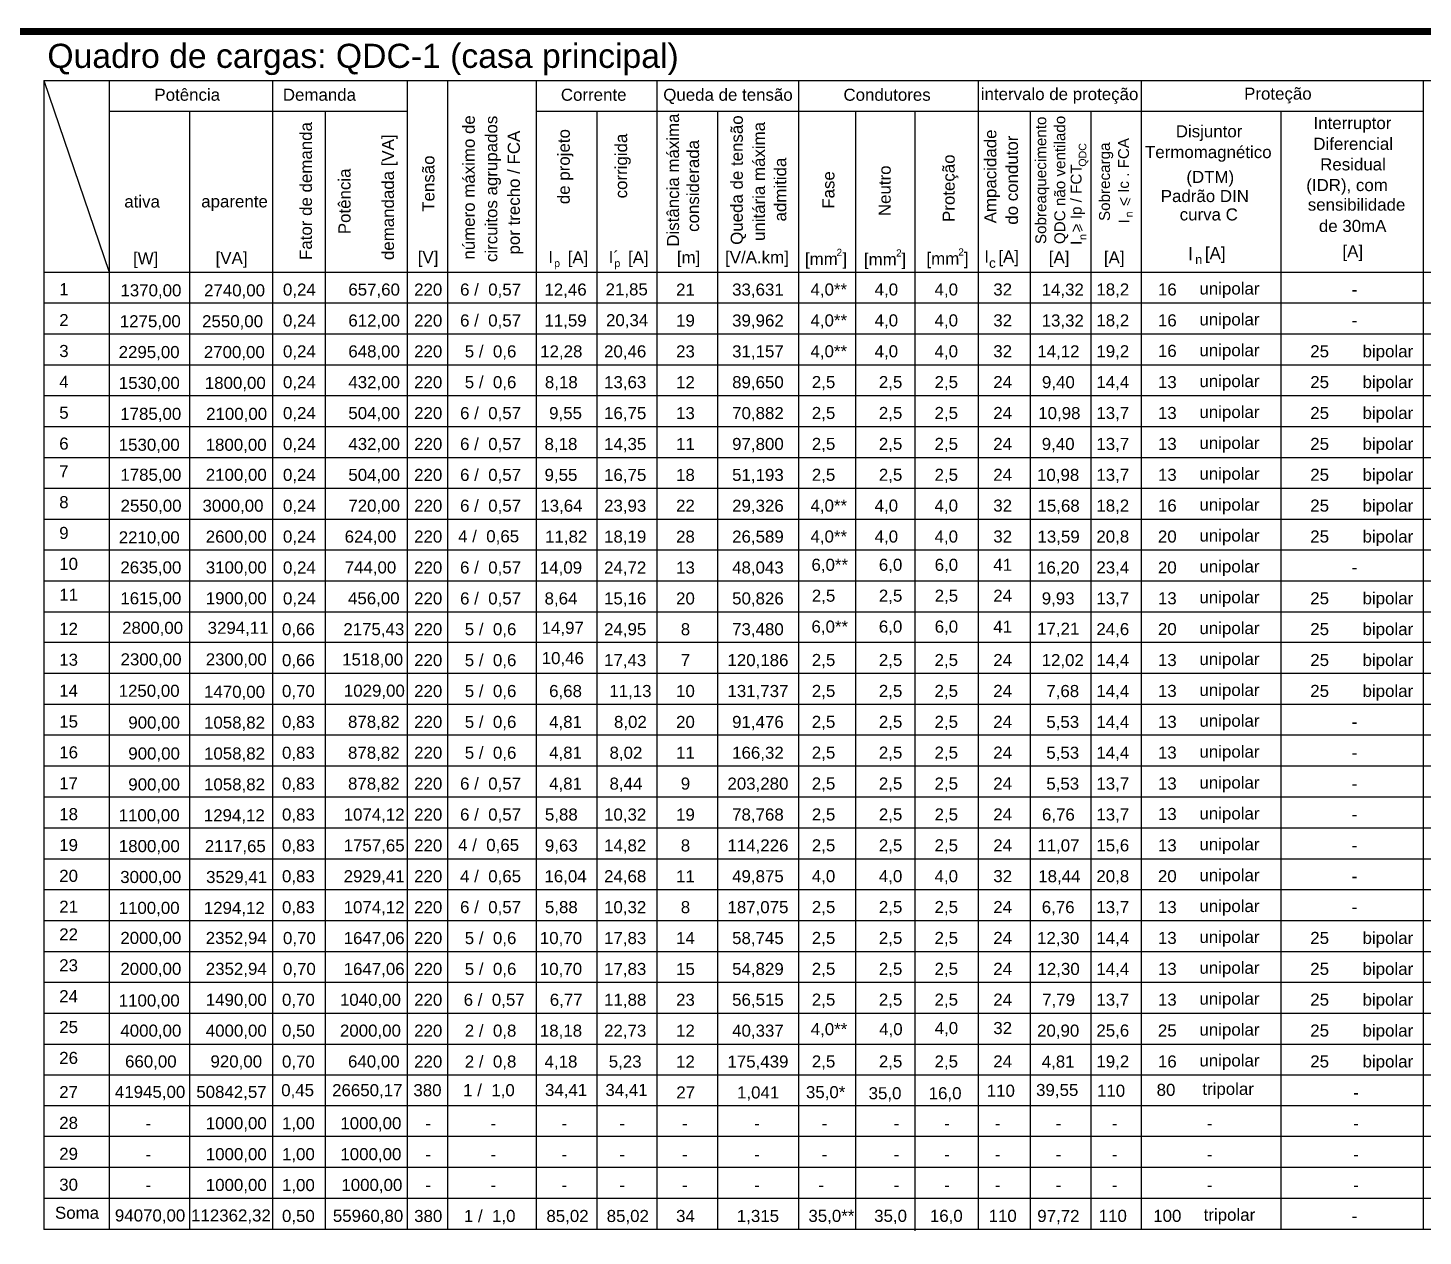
# Model space of a CAD drawing. Header units: millimetres. Extents: x 6597 to 20911, y -10306 to -132.
# Drawn here: x 10732 to 12014, y -7835 to -6725 of the extents above; entities that cross this region are included whole.
import ezdxf
from ezdxf.enums import TextEntityAlignment as Align

# ---------------------------------------------------------------- set-up
doc = ezdxf.new("R2010")
doc.units = ezdxf.units.MM
doc.header["$LTSCALE"] = 25
doc.header["$MEASUREMENT"] = 0
doc.layers.add('CIRCUITOS', color=7, linetype='Continuous')
doc.layers.add('DI-Título do diagrama', color=3, linetype='Continuous', lineweight=0)
doc.layers.add('TEXTO', color=7, linetype='Continuous', lineweight=30)
doc.styles.add('ETECARIAL', font='arial.ttf')

msp = doc.modelspace()

# ---------------------------------------------------------------- linework, layer by layer
at = {"layer": 'CIRCUITOS'}
for p, q in [((10746.6, -6773.2), (10746.6, -7828.8)), ((10746.6, -6773.2), (10806.6, -6949.1)), ((10746.6, -6773.2), (10806.6, -6773.2)), ((10806.6, -6773.2), (10806.6, -6773.2)), ((10806.6, -6773.2), (12586.2, -6773.2)), ((10806.6, -6773.2), (10806.6, -7176.1)), ((10806.6, -6773.2), (10806.6, -6949.1)), ((10806.6, -6773.2), (10806.6, -7261.3)), ((10806.6, -6773.2), (10806.6, -7828.8)), ((10956.9, -6773.2), (10956.9, -7828.8)), ((11080.6, -6773.2), (11080.6, -7828.8)), ((11117.7, -6773.2), (11117.7, -7828.8)), ((11199.2, -6773.2), (11199.2, -7828.8)), ((11310.1, -6773.2), (11310.1, -7828.8)), ((11440.1, -6773.2), (11440.1, -7828.8)), ((11605.3, -6773.2), (11605.3, -7828.8)), ((11755.2, -6773.2), (11755.2, -7828.8)), ((12014.2, -6773.2), (12014.2, -7828.8)), ((10806.6, -6801.2), (10956.9, -6801.2)), ((10880.6, -6801.2), (10880.6, -7828.8)), ((10956.9, -6801.2), (11080.6, -6801.2)), ((11005.2, -6801.2), (11005.2, -7828.8)), ((11199.2, -6801.2), (11440.1, -6801.2)), ((11254.7, -6801.2), (11254.7, -7828.8)), ((11365.6, -6801.2), (11365.6, -7828.8)), ((11440.1, -6801.2), (12014.2, -6801.2)), ((11492.7, -6801.2), (11492.7, -7828.8)), ((11547.1, -6801.2), (11547.1, -7830.1)), ((11653.1, -6802.3), (11653.1, -7828.8)), ((11708.9, -6802.3), (11708.9, -7828.8)), ((11883.5, -6801.2), (11883.5, -7828.8)), ((10806.6, -6911.1), (10806.6, -6911.1)), ((10746.6, -6949.1), (10806.6, -6949.1)), ((10806.6, -6949.1), (12163.1, -6949.1)), ((10746.6, -6977.5), (10806.6, -6977.5)), ((10806.6, -6977.5), (12586.2, -6977.5)), ((10746.6, -7005.9), (10806.6, -7005.9)), ((10806.6, -7005.9), (12586.2, -7005.9)), ((10746.6, -7034.3), (10806.6, -7034.3)), ((10806.6, -7034.3), (12586.2, -7034.3)), ((10746.6, -7062.6), (10806.6, -7062.6)), ((10746.6, -7062.6), (10806.6, -7062.6)), ((10806.6, -7062.6), (12586.2, -7062.6)), ((10806.6, -7062.6), (12586.2, -7062.6)), ((10746.6, -7091), (10806.6, -7091)), ((10806.6, -7091), (12586.2, -7091)), ((10746.6, -7119.4), (10806.6, -7119.4)), ((10746.6, -7119.4), (10806.6, -7119.4)), ((10806.6, -7119.4), (12586.2, -7119.4)), ((10806.6, -7119.4), (12586.2, -7119.4)), ((10746.6, -7147.8), (10806.6, -7147.8)), ((10806.6, -7147.8), (12586.2, -7147.8)), ((10746.6, -7176.1), (10806.6, -7176.1)), ((10746.6, -7176.1), (10806.6, -7176.1)), ((10806.6, -7176.1), (12586.2, -7176.1)), ((10806.6, -7176.1), (12586.2, -7176.1)), ((10746.6, -7204.5), (10806.6, -7204.5)), ((10806.6, -7204.5), (12586.2, -7204.5)), ((10746.6, -7232.9), (10806.6, -7232.9)), ((10806.6, -7232.9), (12586.2, -7232.9)), ((10746.6, -7261.3), (10806.6, -7261.3)), ((10806.6, -7261.3), (12586.2, -7261.3)), ((10806.6, -7289.6), (10746.6, -7289.6)), ((12586.2, -7289.6), (10806.6, -7289.6)), ((10806.6, -7318), (10746.6, -7318)), ((12586.2, -7318), (10806.6, -7318)), ((10806.6, -7346.4), (10746.6, -7346.4)), ((12586.2, -7346.4), (10806.6, -7346.4)), ((10806.6, -7374.8), (10746.6, -7374.8)), ((12586.2, -7374.8), (10806.6, -7374.8)), ((10806.6, -7403.1), (10746.6, -7403.1)), ((12586.2, -7403.1), (10806.6, -7403.1)), ((10806.6, -7431.5), (10746.6, -7431.5)), ((12586.2, -7431.5), (10806.6, -7431.5)), ((10746.6, -7459.9), (10806.6, -7459.9)), ((10806.6, -7459.9), (12586.2, -7459.9)), ((10746.6, -7488.3), (10806.6, -7488.3)), ((10746.6, -7488.3), (10806.6, -7488.3)), ((10806.6, -7488.3), (12586.2, -7488.3)), ((10806.6, -7488.3), (12586.2, -7488.3)), ((10746.6, -7516.6), (10806.6, -7516.6)), ((10806.6, -7516.6), (12586.2, -7516.6)), ((10746.6, -7545), (10806.6, -7545)), ((10746.6, -7545), (10806.6, -7545)), ((10806.6, -7545), (12586.2, -7545)), ((10806.6, -7545), (12586.2, -7545)), ((10746.6, -7573.4), (10806.6, -7573.4)), ((10806.6, -7573.4), (12586.2, -7573.4)), ((10746.6, -7601.8), (10806.6, -7601.8)), ((10746.6, -7601.8), (10806.6, -7601.8)), ((10806.6, -7601.8), (12586.2, -7601.8)), ((10806.6, -7601.8), (12586.2, -7601.8)), ((10746.6, -7630.1), (10806.6, -7630.1)), ((10806.6, -7630.1), (12586.2, -7630.1)), ((10746.6, -7658.5), (10806.6, -7658.5)), ((10806.6, -7658.5), (12586.2, -7658.5)), ((10746.6, -7686.9), (10806.6, -7686.9)), ((10806.6, -7686.9), (12586.2, -7686.9)), ((10806.6, -7715.3), (10746.6, -7715.3)), ((12586.2, -7715.3), (10806.6, -7715.3)), ((10806.6, -7743.6), (10746.6, -7743.6)), ((12586.2, -7743.6), (10806.6, -7743.6)), ((10806.6, -7772), (10746.6, -7772)), ((12586.2, -7772), (10806.6, -7772)), ((10806.6, -7800.4), (10746.6, -7800.4)), ((12586.2, -7800.4), (10806.6, -7800.4)), ((12586.2, -7828.8), (10746.6, -7828.8))]:
    msp.add_line(p, q, dxfattribs=at)
at = {"layer": 'CIRCUITOS', "const_width": 0.88}
for points in [[(11742.4, -6887.7), (11745, -6881.5)], [(11698.4, -6905.3), (11701, -6911.4)]]:
    msp.add_lwpolyline(points, dxfattribs=at)
at = {"layer": 'TEXTO'}
msp.add_lwpolyline([(9561.1, -8688.4, 6.6, 6.6, 0), (12609.7, -8688.4, 6.6, 6.6, 0), (12609.7, -6728.1, 6.6, 6.6, 0), (10692.5, -6728.1, 6.6, 6.6, 0), (10692.5, -7151.2, 6.6, 6.6, 0), (9561.1, -7151.2, 3, 3, 0), (9561.1, -8688.4, 3, 3, 0)], format="xyseb", dxfattribs=at)

# ---------------------------------------------------------------- texts
at = {"layer": 'CIRCUITOS', "style": 'ETECARIAL'}
for s, height, p in [('Potência', 11.1, (10848.3, -6791.7)), ('Demanda', 11.1, (10966.3, -6791.7)), ('Corrente', 11.1, (11221.8, -6791.7)), ('Queda de tensão', 11.1, (11315.9, -6791.7)), ('intervalo de proteção', 11.1, (11607.7, -6791.1)), ('Proteção', 11.1, (11849.7, -6790.7)), ('ativa', 11.1, (10820.6, -6889.8)), ('aparente', 11.1, (10891.3, -6889.7)), ('[W]', 11.1, (10828.6, -6942)), ('[VA]', 11.1, (10904.5, -6941.7)), ('[V]', 11.1, (11090.3, -6941)), ('I', 11.1, (11210.3, -6940.9)), ('[A]', 11.1, (11228.1, -6941.2)), ('I´', 11.1, (11265.7, -6940.9)), ('[A]', 11.1, (11283.5, -6941.2)), ('[m]', 11.1, (11328.4, -6941.2)), ('[V/A.km]', 11.1, (11372.7, -6941)), (' I  [A]', 11.1, (11606.6, -6940.4)), ('[A]', 11.1, (11670.2, -6941.2)), ('[A]', 11.1, (11720.8, -6941.2)), ('p', 6.99, (11215.6, -6944.5)), ('p', 6.99, (11271, -6944.5)), ('c', 8.88, (11615.3, -6945.2)), ('1', 11.1, (10760.8, -6970.4)), ('2', 11.1, (10760.8, -6998.8)), ('3', 11.1, (10760.8, -7027.2)), ('4', 11.1, (10760.8, -7055.5)), ('5', 11.1, (10760.8, -7083.9)), ('6', 11.1, (10760.8, -7112.3)), ('7', 11.1, (10760.8, -7137.7)), ('8', 11.1, (10760.8, -7166.1)), ('9', 11.1, (10760.8, -7194.4)), ('10', 11.1, (10760.8, -7222.8)), ('11', 11.1, (10760.8, -7251.2)), ('12', 11.1, (10760.8, -7282.5)), ('13', 11.1, (10760.8, -7310.9)), ('14', 11.1, (10760.8, -7339.3)), ('15', 11.1, (10760.8, -7367.7)), ('16', 11.1, (10760.8, -7396)), ('17', 11.1, (10760.8, -7424.4)), ('18', 11.1, (10760.8, -7452.8)), ('19', 11.1, (10760.8, -7481.2)), ('20', 11.1, (10760.8, -7509.5)), ('21', 11.1, (10760.8, -7537.9)), ('22', 11.1, (10760.8, -7563.3)), ('23', 11.1, (10760.8, -7591.7)), ('24', 11.1, (10760.8, -7620.1)), ('25', 11.1, (10760.8, -7648.5)), ('26', 11.1, (10760.8, -7676.8)), ('27', 11.1, (10760.8, -7708.2)), ('28', 11.1, (10760.8, -7736.5)), ('29', 11.1, (10760.8, -7764.9)), ('30', 11.1, (10760.8, -7793.3)), ('Soma', 11.1, (10756.9, -7819.1))]:
    msp.add_text(s, height=height, dxfattribs=at).set_placement(p)
at = {"layer": 'CIRCUITOS', "color": 1, "style": 'ETECARIAL'}
for s, height, p in [('Condutores', 11.1, (11481.5, -6791.7)), ('[mm ]', 11.1, (11446.1, -6942.6)), ('2', 6.66, (11475.1, -6934.4)), ('[mm ]', 11.1, (11500.3, -6943)), ('2', 6.66, (11529.8, -6934.9)), ('[mm ]', 11.1, (11557.8, -6942.2)), ('2', 6.66, (11587, -6934))]:
    msp.add_text(s, height=height, dxfattribs=at).set_placement(p)
at = {"layer": 'CIRCUITOS', "style": 'ETECARIAL'}
for s, height, p in [('número máximo de', 11.1, (11142.7, -6937.7)), ('circuitos agrupados', 11.1, (11163.4, -6939.9)), ('Distância máxima', 11.1, (11330.4, -6925.8)), ('Queda de tensão', 11.1, (11389, -6924.1)), ('Sobreaquecimento', 9.99, (11667.8, -6923.4)), ('QDC não ventilado', 9.99, (11685.3, -6923.4)), ('Fator de demanda', 11.1, (10993, -6938)), (' por trecho / FCA', 11.1, (11184.1, -6937.3)), ('de projeto', 11.1, (11230, -6886.7)), ('unitária máxima', 11.1, (11409.3, -6920.6)), ('Ampacidade', 11.1, (11622, -6904.3)), ('demandada [VA]', 11.1, (11068.4, -6938.1)), ('corrigida', 11.1, (11282.7, -6881.4)), ('considerada', 11.1, (11348.8, -6912.2)), ('do condutor', 11.1, (11641.8, -6905.6)), ('QDC', 6.99, (11704.7, -6852.3)), ('Sobrecarga', 9.99, (11726.4, -6902.2)), ('   < Ic . FCA', 9.99, (11743.9, -6900)), ('Tensão', 11.1, (11105.6, -6893.7)), ('admitida', 11.1, (11428.9, -6902.6)), ('Potência', 11.1, (11028.5, -6914.3)), (' I  > Ip / FCT', 9.99, (11700.3, -6928.1)), ('n', 6.99, (11747.3, -6898.9)), ('I', 9.99, (11744.3, -6904.4)), ('n', 6.99, (11704.7, -6919.6))]:
    msp.add_text(s, height=height, rotation=90, dxfattribs=at).set_placement(p)
at = {"layer": 'CIRCUITOS', "color": 5, "style": 'ETECARIAL'}
for s, p in [('Interruptor', (11913.5, -6817.7)), ('Diferencial', (11913.3, -6836.8)), ('Residual', (11919.6, -6855.7)), ('(IDR), com', (11906.8, -6874.7)), ('sensibilidade ', (11908.2, -6892.7)), ('[A]', (11940.1, -6935.6))]:
    msp.add_text(s, height=11.1, dxfattribs=at).set_placement(p)
at = {"layer": 'CIRCUITOS', "color": 3, "style": 'ETECARIAL'}
for s, height, p in [('Disjuntor', 11.1, (11786.9, -6825.3)), ('Termomagnético', 11.1, (11758.6, -6844.4)), ('(DTM)', 11.1, (11796.6, -6867.2)), ('Padrão DIN', 11.1, (11773.1, -6884.8)), ('curva C', 11.1, (11790.5, -6901.7)), ('I', 12, (11798.1, -6938.2)), ('n', 8.39, (11804.7, -6941.8)), ('[A]', 11.1, (11813.7, -6937.3))]:
    msp.add_text(s, height=height, dxfattribs=at).set_placement(p)
at = {"layer": 'CIRCUITOS', "color": 1, "style": 'ETECARIAL'}
for s, p in [('Proteção', (11583.7, -6903.1)), ('Fase', (11473.2, -6890.9)), ('Neutro', (11524.9, -6897.7))]:
    msp.add_text(s, height=11.1, rotation=90, dxfattribs=at).set_placement(p)
at = {"layer": 'CIRCUITOS', "style": 'ETECARIAL'}
msp.add_text('1370,00', height=11.1, dxfattribs=at).set_placement((10873.1, -6965.9), align=Align.MIDDLE_RIGHT)
for s, p in [('2740,00', (10921.9, -6965.9)), ('0,24', (10981.5, -6965.2)), ('657,60', (11050.2, -6965.2)), ('220', (11099.9, -6965.2)), ('6 /  0,57', (11157.2, -6965.2)), ('12,46', (11226.1, -6965.2)), ('21,85', (11282.3, -6965)), ('21', (11336.3, -6965.2)), ('33,631', (11402.9, -6965.2)), ('32', (11627.8, -6965.1)), ('14,32', (11683, -6965.2)), ('18,2', (11729, -6965.1)), ('6 /  0,57', (11157.2, -6993.6)), ('20,34', (11282.7, -6993.3)), ('1275,00', (10844.5, -6994.3)), ('2550,00', (10920.1, -6994.3)), ('0,24', (10981.5, -6993.6)), ('612,00', (11050.2, -6993.6)), ('220', (11099.9, -6993.6)), ('11,59', (11226.1, -6993.6)), ('19', (11336.3, -6993.6)), ('39,962', (11402.9, -6993.6)), ('32', (11627.8, -6993.5)), ('13,32', (11683, -6993.6)), ('18,2', (11729, -6993.5)), ('2295,00', (10843.4, -7022.6)), ('2700,00', (10921.7, -7022.6)), ('0,24', (10981.5, -7022)), ('648,00', (11050.2, -7022)), ('220', (11099.9, -7022)), ('5 /  0,6', (11157.2, -7022)), ('12,28', (11222.2, -7022)), ('20,46', (11280.9, -7022)), ('23', (11336.3, -7022)), ('31,157', (11402.9, -7022)), ('32', (11627.8, -7021.9)), ('14,12', (11679, -7022)), ('19,2', (11729, -7021.9)), ('1530,00', (10843.6, -7051)), ('1800,00', (10922.6, -7051)), ('0,24', (10981.5, -7050.3)), ('432,00', (11050.2, -7050.3)), ('220', (11099.9, -7050.3)), ('5 /  0,6', (11157.2, -7050.3)), ('8,18', (11222.2, -7050.3)), ('13,63', (11280.9, -7050.3)), ('12', (11336.3, -7050.3)), ('89,650', (11402.9, -7050.3)), ('24', (11627.8, -7050.2)), ('9,40', (11679, -7050.3)), ('14,4', (11729, -7050.2)), ('1785,00', (10844.9, -7079.4)), ('2100,00', (10923.8, -7079.4)), ('0,24', (10981.5, -7078.7)), ('504,00', (11050.2, -7078.7)), ('220', (11099.9, -7078.7)), ('6 /  0,57', (11157.2, -7078.7)), ('9,55', (11226.1, -7078.7)), ('16,75', (11280.9, -7078.7)), ('13', (11336.3, -7078.7)), ('70,882', (11402.9, -7078.7)), ('24', (11627.8, -7078.6)), ('10,98', (11679.9, -7078.7)), ('13,7', (11729, -7078.6)), ('1530,00', (10843.5, -7107.8)), ('1800,00', (10923.4, -7107.8)), ('0,24', (10981.5, -7107.1)), ('432,00', (11050.2, -7107.1)), ('220', (11099.9, -7107.1)), ('6 /  0,57', (11157.2, -7107.1)), ('8,18', (11221.9, -7107.1)), ('14,35', (11280.9, -7107.1)), ('11', (11336.3, -7107.1)), ('97,800', (11402.9, -7107.1)), ('24', (11627.8, -7107)), ('9,40', (11678.8, -7107.1)), ('13,7', (11729, -7107)), ('1785,00', (10845, -7135.4)), ('2100,00', (10923.5, -7135.4)), ('0,24', (10981.5, -7135.5)), ('504,00', (11050.2, -7135.5)), ('220', (11099.9, -7135.5)), ('6 /  0,57', (11157.2, -7135.5)), ('9,55', (11221.9, -7135.5)), ('16,75', (11280.9, -7135.5)), ('18', (11336.3, -7135.5)), ('51,193', (11402.9, -7135.5)), ('24', (11627.8, -7135.4)), ('10,98', (11678.8, -7135.5)), ('13,7', (11729, -7135.4)), ('2550,00', (10845.2, -7163.8)), ('3000,00', (10920.5, -7163.8)), ('0,24', (10981.5, -7163.8)), ('720,00', (11050.2, -7163.8)), ('220', (11099.9, -7163.8)), ('6 /  0,57', (11157.2, -7163.8)), ('13,64', (11222.3, -7163.8)), ('23,93', (11280.9, -7163.8)), ('22', (11336.3, -7163.8)), ('29,326', (11402.9, -7163.8)), ('32', (11627.8, -7163.7)), ('15,68', (11679.2, -7163.8)), ('18,2', (11729, -7163.7)), ('2210,00', (10843.5, -7192.9)), ('2600,00', (10923.5, -7192.2)), ('0,24', (10981.5, -7192.2)), ('624,00', (11046.8, -7192.2)), ('220', (11099.9, -7192.2)), ('4 /  0,65', (11155.4, -7191.9)), ('11,82', (11226.7, -7192.2)), ('18,19', (11280.9, -7192.2)), ('28', (11336.3, -7192.2)), ('26,589', (11402.9, -7192.2)), ('32', (11627.8, -7192.1)), ('13,59', (11679.2, -7192.2)), ('20,8', (11729, -7192.1)), ('2635,00', (10845, -7220.5)), ('3100,00', (10923.5, -7220.5)), ('0,24', (10981.5, -7220.6)), ('744,00', (11046.8, -7220.5)), ('220', (11099.9, -7220.6)), ('6 /  0,57', (11157.2, -7220.6)), ('14,09', (11221.9, -7220.6)), ('24,72', (11280.9, -7220.6)), ('13', (11336.3, -7220.6)), ('48,043', (11402.9, -7220.6)), ('41', (11627.8, -7218.1)), ('16,20', (11678.8, -7220.6)), ('23,4', (11729, -7220.5)), ('1615,00', (10845, -7248.9)), ('1900,00', (10923.5, -7248.9)), ('0,24', (10981.5, -7249)), ('456,00', (11049.9, -7248.9)), ('220', (11099.9, -7249)), ('6 /  0,57', (11157.2, -7249)), ('8,64', (11221.9, -7249)), ('15,16', (11280.9, -7249)), ('20', (11336.3, -7249)), ('50,826', (11402.9, -7249)), ('24', (11627.8, -7246.5)), ('9,93', (11678.8, -7249)), ('13,7', (11729, -7248.9)), ('41', (11627.8, -7274.9)), ('2800,00', (10846.6, -7276)), ('3294,11', (10925.2, -7276)), ('0,66', (10980.6, -7277.3)), ('2175,43', (11049.9, -7277.3)), ('220', (11099.9, -7277.3)), ('5 /  0,6', (11157.2, -7277.3)), ('14,97', (11223.5, -7276)), ('24,95', (11280.9, -7277.3)), ('8', (11336.3, -7277.3)), ('73,480', (11402.9, -7277.3)), ('24,6', (11729, -7277.2)), ('2300,00', (10845.2, -7305)), ('2300,00', (10923.5, -7305)), ('0,66', (10980.6, -7305.7)), ('1518,00', (11048.8, -7305.1)), ('220', (11099.9, -7305.7)), ('5 /  0,6', (11157.2, -7305.7)), ('17,43', (11280.9, -7305.7)), ('7', (11336.3, -7305.7)), ('120,186', (11402.9, -7305.7)), ('24', (11627.8, -7305.6)), ('12,02', (11683, -7305.7)), ('14,4', (11729, -7305.6)), ('1250,00', (10843.4, -7333.9)), ('1470,00', (10921.9, -7334.8)), ('0,70', (10980.6, -7334.1)), ('1029,00', (11050.4, -7333.8)), ('220', (11099.9, -7334.1)), ('5 /  0,6', (11157.2, -7334.1)), ('6,68', (11226.1, -7334.1)), ('11,13', (11285.7, -7334.1)), ('10', (11336.3, -7334.1)), ('131,737', (11402.9, -7334.1)), ('24', (11627.8, -7334)), ('7,68', (11683, -7334.1)), ('14,4', (11729, -7334)), ('900,00', (10848, -7363.1)), ('1058,82', (10921.9, -7363.1)), ('0,83', (10980.6, -7362.5)), ('878,82', (11049.9, -7362.4)), ('220', (11099.9, -7362.5)), ('5 /  0,6', (11157.2, -7362.5)), ('4,81', (11226.1, -7362.5)), ('8,02', (11285.7, -7362.5)), ('20', (11336.3, -7362.5)), ('91,476', (11402.9, -7362.5)), ('24', (11627.8, -7362.4)), ('5,53', (11683, -7362.5)), ('14,4', (11729, -7362.4)), ('0,83', (10980.6, -7390.8)), ('878,82', (11049.9, -7390.8)), ('220', (11099.9, -7390.8)), ('5 /  0,6', (11157.2, -7390.8)), ('4,81', (11226.1, -7390.8)), ('8,02', (11281.6, -7390.8)), ('166,32', (11402.9, -7390.8)), ('24', (11627.8, -7390.7)), ('5,53', (11683, -7390.8)), ('900,00', (10848, -7391.5)), ('1058,82', (10921.9, -7391.5)), ('11', (11336.3, -7390.8)), ('14,4', (11729, -7390.7)), ('900,00', (10848, -7419.9)), ('1058,82', (10921.9, -7419.9)), ('0,83', (10980.6, -7419.2)), ('878,82', (11049.9, -7419.2)), ('220', (11099.9, -7419.2)), ('6 /  0,57', (11157.2, -7419.2)), ('4,81', (11226.1, -7419.2)), ('8,44', (11281.6, -7419.2)), ('9', (11336.3, -7419.2)), ('203,280', (11402.9, -7419.2)), ('24', (11627.8, -7419.1)), ('5,53', (11683, -7419.2)), ('13,7', (11729, -7419.1)), ('1100,00', (10843.4, -7448.3)), ('1294,12', (10921.7, -7448.3)), ('0,83', (10980.6, -7447.6)), ('1074,12', (11050.2, -7447.6)), ('220', (11099.9, -7447.6)), ('6 /  0,57', (11157.2, -7447.6)), ('5,88', (11222.2, -7447.6)), ('10,32', (11280.9, -7447.6)), ('19', (11336.3, -7447.6)), ('78,768', (11402.9, -7447.6)), ('24', (11627.8, -7447.5)), ('6,76', (11679, -7447.6)), ('13,7', (11729, -7447.5)), ('1800,00', (10843.6, -7476.6)), ('2117,65', (10922.6, -7476.6)), ('0,83', (10980.6, -7476)), ('1757,65', (11050.2, -7476)), ('220', (11099.9, -7476)), ('4 /  0,65', (11155.4, -7475.6)), ('9,63', (11222.2, -7476)), ('14,82', (11280.9, -7476)), ('8', (11336.3, -7476)), ('114,226', (11402.9, -7476)), ('24', (11627.8, -7475.9)), ('11,07', (11679, -7476)), ('15,6', (11729, -7475.9)), ('3000,00', (10844.9, -7505)), ('3529,41', (10923.8, -7505)), ('0,83', (10980.6, -7504.3)), ('2929,41', (11050.2, -7504.3)), ('220', (11099.9, -7504.3)), ('4 /  0,65', (11157.2, -7504.3)), ('16,04', (11226.1, -7504.3)), ('24,68', (11280.9, -7504.3)), ('11', (11336.3, -7504.3)), ('49,875', (11402.9, -7504.3)), ('32', (11627.8, -7504.2)), ('18,44', (11679.9, -7504.3)), ('20,8', (11729, -7504.2)), ('1100,00', (10843.4, -7533.4)), ('1294,12', (10921.7, -7533.4)), ('0,83', (10980.6, -7532.7)), ('1074,12', (11050.2, -7532.7)), ('220', (11099.9, -7532.7)), ('6 /  0,57', (11157.2, -7532.7)), ('5,88', (11222.2, -7532.7)), ('10,32', (11280.9, -7532.7)), ('8', (11336.3, -7532.7)), ('187,075', (11402.9, -7532.7)), ('24', (11627.8, -7532.6)), ('6,76', (11678.8, -7532.7)), ('13,7', (11729, -7532.6)), ('2000,00', (10845, -7561)), ('2352,94', (10923.5, -7561)), ('0,70', (10981.5, -7561.1)), ('1647,06', (11050.2, -7561.1)), ('220', (11099.9, -7561.1)), ('5 /  0,6', (11157.2, -7561.1)), ('10,70', (11221.9, -7561.1)), ('17,83', (11280.9, -7561.1)), ('14', (11336.3, -7561.1)), ('58,745', (11402.9, -7561.1)), ('24', (11627.8, -7561)), ('12,30', (11678.8, -7561.1)), ('14,4', (11729, -7561)), ('2000,00', (10845, -7589.4)), ('2352,94', (10923.5, -7589.4)), ('0,70', (10981.5, -7589.5)), ('1647,06', (11050.2, -7589.5)), ('220', (11099.9, -7589.5)), ('5 /  0,6', (11157.2, -7589.5)), ('10,70', (11221.9, -7589.5)), ('17,83', (11280.9, -7589.5)), ('15', (11336.3, -7589.5)), ('54,829', (11402.9, -7589.5)), ('24', (11627.8, -7589.4)), ('12,30', (11679.2, -7589.5)), ('14,4', (11729, -7589.4)), ('1100,00', (10843.5, -7618.5)), ('1490,00', (10923.5, -7617.8)), ('0,70', (10980.6, -7617.8)), ('1040,00', (11046.8, -7617.8)), ('220', (11099.9, -7617.8)), ('6 /  0,57', (11160.5, -7617.8)), ('6,77', (11226.7, -7617.8)), ('11,88', (11280.9, -7617.8)), ('23', (11336.3, -7617.8)), ('56,515', (11402.9, -7617.8)), ('24', (11627.8, -7617.7)), ('7,79', (11679.2, -7617.8)), ('13,7', (11729, -7617.7)), ('4000,00', (10845, -7646.2)), ('4000,00', (10923.5, -7646.2)), ('0,50', (10980.6, -7646.2)), ('2000,00', (11046.8, -7646.2)), ('220', (11099.9, -7646.2)), ('2 /  0,8', (11157.2, -7646.2)), ('18,18', (11221.9, -7646.2)), ('22,73', (11280.9, -7646.2)), ('12', (11336.3, -7646.2)), ('40,337', (11402.9, -7646.2)), ('32', (11627.8, -7643.8)), ('20,90', (11678.8, -7646.2)), ('25,6', (11729, -7646.1)), ('660,00', (10845, -7674.5)), ('920,00', (10923.5, -7674.5)), ('0,70', (10980.6, -7674.6)), ('640,00', (11049.9, -7674.5)), ('220', (11099.9, -7674.6)), ('2 /  0,8', (11157.2, -7674.6)), ('4,18', (11221.9, -7674.6)), ('5,23', (11280.9, -7674.6)), ('12', (11336.3, -7674.6)), ('175,439', (11402.9, -7674.6)), ('24', (11627.8, -7674.5)), ('4,81', (11678.8, -7674.6)), ('19,2', (11729, -7674.5)), ('41945,00', (10844.3, -7702.5)), ('50842,57', (10919.1, -7702.5)), ('0,45', (10979.9, -7700.9)), ('26650,17', (11043.9, -7700.9)), ('380', (11099.2, -7700.9)), ('1 /  1,0', (11155.7, -7700.9)), ('34,41', (11226.6, -7700.7)), ('34,41', (11282.1, -7700.7)), ('27', (11336.5, -7703)), ('1,041', (11403.1, -7703)), ('110', (11626.1, -7701.4)), ('39,55', (11677.9, -7700.7)), ('110', (11727.4, -7701.4)), ('1000,00', (10923.5, -7731.3)), ('1,00', (10980.6, -7731.3)), ('1000,00', (11047.2, -7731.3)), ('-', (10842.6, -7731.3)), ('-', (11099.9, -7731.3)), ('-', (11159.7, -7731.3)), ('-', (11224.9, -7731.3)), ('-', (11278.1, -7731.3)), ('-', (11335.7, -7731.3)), ('-', (11402.1, -7731.3)), ('-', (11623.2, -7731.3)), ('-', (11679.1, -7731.3)), ('-', (11730.7, -7731.3)), ('1000,00', (10923.5, -7759.7)), ('1,00', (10980.6, -7759.7)), ('1000,00', (11047.2, -7759.7)), ('-', (10842.6, -7759.7)), ('-', (11099.9, -7759.7)), ('-', (11159.7, -7759.7)), ('-', (11224.9, -7759.7)), ('-', (11278.1, -7759.7)), ('-', (11335.7, -7759.7)), ('-', (11402.1, -7759.7)), ('-', (11623.2, -7759.7)), ('-', (11679.1, -7759.7)), ('-', (11730.7, -7759.7)), ('1000,00', (10923.5, -7788)), ('1,00', (10980.6, -7788.1)), ('1000,00', (11048.1, -7788)), ('-', (10842.6, -7788.1)), ('-', (11099.9, -7788.1)), ('-', (11159.7, -7788.1)), ('-', (11224.9, -7788.1)), ('-', (11278.1, -7788.1)), ('-', (11335.7, -7788.1)), ('-', (11402.1, -7788.1)), ('-', (11623.2, -7788.1)), ('-', (11679.1, -7788.1)), ('-', (11730.7, -7788.1)), ('94070,00', (10844.3, -7816)), ('112362,32', (10918.6, -7816)), ('0,50', (10980.6, -7816.5)), ('55960,80', (11044.6, -7816.4)), ('380', (11099.9, -7816.5)), ('1 /  1,0', (11156.4, -7816.5)), ('85,02', (11227.9, -7816.5)), ('85,02', (11283.3, -7816.5)), ('34', (11336.3, -7816.5)), ('1,315', (11402.9, -7816.5)), ('110', (11627.8, -7816.4)), ('97,72', (11679, -7816.5)), ('110', (11729, -7816.4))]:
    msp.add_text(s, height=11.1, dxfattribs=at).set_placement(p, align=Align.MIDDLE_CENTER)
at = {"layer": 'CIRCUITOS', "color": 1, "style": 'ETECARIAL'}
for s, p in [('4,0**', (11468, -6965.1)), ('4,0', (11520.9, -6965.1)), ('4,0', (11576, -6965.1)), ('4,0**', (11468, -6993.5)), ('4,0', (11520.9, -6993.5)), ('4,0', (11576, -6993.5)), ('4,0**', (11468, -7021.9)), ('4,0', (11520.9, -7021.9)), ('4,0', (11576, -7021.9)), ('2,5', (11463.2, -7050.2)), ('2,5', (11524.8, -7050.2)), ('2,5', (11576, -7050.2)), ('2,5', (11463.2, -7078.6)), ('2,5', (11524.8, -7078.6)), ('2,5', (11576, -7078.6)), ('2,5', (11463.2, -7107)), ('2,5', (11524.8, -7107)), ('2,5', (11576, -7107)), ('2,5', (11463.2, -7135.4)), ('2,5', (11524.8, -7135.4)), ('2,5', (11576, -7135.4)), ('4,0**', (11468, -7163.7)), ('4,0', (11520.9, -7163.7)), ('4,0', (11576, -7163.7)), ('4,0**', (11468, -7192.1)), ('4,0', (11520.9, -7192.1)), ('4,0', (11576, -7192.1)), ('6,0**', (11468.9, -7218.1)), ('6,0', (11524.8, -7218.1)), ('6,0', (11576.1, -7218.1)), ('2,5', (11463.2, -7246.5)), ('2,5', (11524.8, -7246.5)), ('2,5', (11576.1, -7246.5)), ('6,0**', (11468.9, -7274.9)), ('6,0', (11524.8, -7274.9)), ('6,0', (11576.1, -7274.9)), ('2,5', (11463.2, -7305.6)), ('2,5', (11524.8, -7305.6)), ('2,5', (11576, -7305.6)), ('2,5', (11463.2, -7334)), ('2,5', (11524.8, -7334)), ('2,5', (11576, -7334)), ('2,5', (11463.2, -7362.4)), ('2,5', (11524.8, -7362.4)), ('2,5', (11576, -7362.4)), ('2,5', (11463.2, -7390.7)), ('2,5', (11524.8, -7390.7)), ('2,5', (11576, -7390.7)), ('2,5', (11463.2, -7419.1)), ('2,5', (11524.8, -7419.1)), ('2,5', (11576, -7419.1)), ('2,5', (11463.2, -7447.5)), ('2,5', (11524.8, -7447.5)), ('2,5', (11576, -7447.5)), ('2,5', (11463.2, -7475.9)), ('2,5', (11524.8, -7475.9)), ('2,5', (11576, -7475.9)), ('4,0', (11463.2, -7504.2)), ('4,0', (11524.8, -7504.2)), ('4,0', (11576, -7504.2)), ('2,5', (11463.2, -7532.6)), ('2,5', (11524.8, -7532.6)), ('2,5', (11576, -7532.6)), ('2,5', (11463.2, -7561)), ('2,5', (11524.8, -7561)), ('2,5', (11576, -7561)), ('2,5', (11463.2, -7589.4)), ('2,5', (11524.8, -7589.4)), ('2,5', (11576, -7589.4)), ('2,5', (11463.2, -7617.7)), ('2,5', (11524.8, -7617.7)), ('2,5', (11576, -7617.7)), ('4,0**', (11468.2, -7644.8)), ('4,0', (11525.1, -7644.8)), ('4,0', (11576.1, -7643.8)), ('2,5', (11463.2, -7674.5)), ('2,5', (11524.8, -7674.5)), ('2,5', (11576, -7674.5)), ('-', (11464.1, -7731.3)), ('-', (11530.2, -7731.3)), ('-', (11576.7, -7731.3)), ('-', (11464.1, -7759.7)), ('-', (11530.2, -7759.7)), ('-', (11576.7, -7759.7)), ('-', (11461, -7788.1)), ('-', (11530.2, -7788.1)), ('-', (11576.7, -7788.1)), ('35,0**', (11470.4, -7816.4)), ('35,0', (11524.8, -7816.4)), ('16,0', (11576, -7816.4))]:
    msp.add_text(s, height=11.1, dxfattribs=at).set_placement(p, align=Align.MIDDLE_CENTER)
at = {"layer": 'CIRCUITOS', "color": 3, "style": 'ETECARIAL'}
for s, p in [('16', (11779.1, -6965.1)), ('unipolar', (11836.2, -6964.2)), ('unipolar', (11836.2, -6992.6)), ('16', (11779.1, -6993.5)), ('16', (11779.1, -7021.5)), ('unipolar', (11836.2, -7020.9)), ('13', (11779.1, -7050.2)), ('unipolar', (11836.2, -7049.3)), ('13', (11779.1, -7078.6)), ('unipolar', (11836.2, -7077.7)), ('13', (11779.1, -7107)), ('unipolar', (11836.2, -7106.1)), ('unipolar', (11836.2, -7134.4)), ('13', (11779.1, -7135.4)), ('16', (11779.1, -7163.7)), ('unipolar', (11836.2, -7162.8)), ('20', (11779.1, -7192.1)), ('unipolar', (11836.2, -7191.2)), ('20', (11779.1, -7220.5)), ('unipolar', (11836.2, -7219.6)), ('13', (11779.1, -7248.9)), ('unipolar', (11836.2, -7247.9)), ('20', (11779.1, -7277.2)), ('unipolar', (11836.2, -7276.3)), ('13', (11779.1, -7305.6)), ('unipolar', (11836.2, -7304.7)), ('13', (11779.1, -7334)), ('unipolar', (11836.2, -7333.1)), ('13', (11779.1, -7362.4)), ('unipolar', (11836.2, -7361.4)), ('13', (11779.1, -7390.7)), ('unipolar', (11836.2, -7389.8)), ('13', (11779.1, -7419.1)), ('unipolar', (11836.2, -7418.2)), ('13', (11779.1, -7447.1)), ('unipolar', (11836.2, -7446.6)), ('13', (11779.1, -7475.9)), ('unipolar', (11836.2, -7474.9)), ('20', (11779.1, -7504.2)), ('unipolar', (11836.2, -7503.3)), ('unipolar', (11836.2, -7531.7)), ('13', (11779.1, -7532.6)), ('13', (11779.1, -7561)), ('unipolar', (11836.2, -7560.1)), ('13', (11779.1, -7589.4)), ('unipolar', (11836.2, -7588.4)), ('13', (11779.1, -7617.7)), ('unipolar', (11836.2, -7616.8)), ('25', (11779.1, -7646.1)), ('unipolar', (11836.2, -7645.2)), ('16', (11779.1, -7674.5)), ('unipolar', (11836.2, -7673.6)), ('80', (11777.9, -7700.6)), ('tripolar', (11835, -7699.7)), ('-', (11818.1, -7731.3)), ('-', (11818.1, -7759.7)), ('-', (11818.1, -7788.1)), ('100', (11779.1, -7816.4)), ('tripolar', (11836.2, -7815.4))]:
    msp.add_text(s, height=11.1, dxfattribs=at).set_placement(p, align=Align.MIDDLE_CENTER)
at = {"layer": 'CIRCUITOS', "color": 5, "style": 'ETECARIAL'}
for s, p in [('-', (11951.1, -6965.1)), ('-', (11951.1, -6993.5)), ('25', (11919.1, -7021.9)), ('bipolar', (11981.8, -7021.9)), ('25', (11919.1, -7050.2)), ('bipolar', (11981.8, -7050.2)), ('25', (11919.1, -7078.6)), ('25', (11919.1, -7078.6)), ('bipolar', (11981.8, -7078.6)), ('bipolar', (11981.8, -7078.6)), ('25', (11919.1, -7107)), ('25', (11919.1, -7107)), ('bipolar', (11981.8, -7107)), ('bipolar', (11981.8, -7107)), ('25', (11919.1, -7135.4)), ('bipolar', (11981.8, -7135.4)), ('25', (11919.1, -7163.7)), ('bipolar', (11981.8, -7163.7)), ('25', (11919.1, -7192.1)), ('bipolar', (11981.8, -7192.1)), ('-', (11951.1, -7220.5)), ('25', (11919.1, -7248.9)), ('bipolar', (11981.8, -7248.9)), ('25', (11919.1, -7277.2)), ('bipolar', (11981.8, -7277.2)), ('25', (11919.1, -7305.6)), ('bipolar', (11981.8, -7305.6)), ('25', (11919.1, -7334)), ('bipolar', (11981.8, -7334)), ('-', (11951.1, -7362.4)), ('-', (11951.1, -7390.7)), ('-', (11951.1, -7419.1)), ('-', (11951.1, -7447.5)), ('-', (11951.1, -7475.9)), ('-', (11951.1, -7504.2)), ('-', (11951.1, -7532.6)), ('25', (11919.1, -7561)), ('bipolar', (11981.8, -7561)), ('25', (11919.1, -7589.4)), ('bipolar', (11981.8, -7589.4)), ('25', (11919.1, -7617.7)), ('bipolar', (11981.8, -7617.7)), ('25', (11919.1, -7646.1)), ('bipolar', (11981.8, -7646.1)), ('25', (11919.1, -7674.5)), ('bipolar', (11981.8, -7674.5)), ('-', (11952.5, -7703)), ('-', (11952.5, -7731.3)), ('-', (11952.5, -7759.7)), ('-', (11952.5, -7788.1)), ('-', (11951.1, -7816.4))]:
    msp.add_text(s, height=11.1, dxfattribs=at).set_placement(p, align=Align.MIDDLE_CENTER)
at = {"layer": 'CIRCUITOS', "style": 'ETECARIAL'}
for s, p, p2 in [('17,21', (11659.5, -7282.4), (11698.3, -7282.4)), ('10,46', (11204.2, -7309.4), (11243, -7309.4))]:
    msp.add_text(s, height=11.1, dxfattribs=at).set_placement(p, p2, align=Align.FIT)
at = {"layer": 'CIRCUITOS', "color": 5, "insert": (11918.4, -6901.2), "char_height": 11.1, "width": 64.634, "attachment_point": 1, "style": 'ETECARIAL'}
msp.add_mtext('de 30mA', dxfattribs=at)
at = {"layer": 'DI-Título do diagrama', "style": 'ETECARIAL'}
msp.add_text('Quadro de cargas: QDC-1 (casa principal)', height=22.176, dxfattribs=at).set_placement((10749.9, -6761.5))
at = {"layer": 'TEXTO', "color": 1, "style": 'ETECARIAL'}
for s, p in [('35,0*', (11465.1, -7702.7)), ('35,0', (11519.7, -7703.7)), ('16,0', (11574.9, -7703.7))]:
    msp.add_text(s, height=11.1, dxfattribs=at).set_placement(p, align=Align.MIDDLE_CENTER)

doc.saveas('drawing.dxf')
